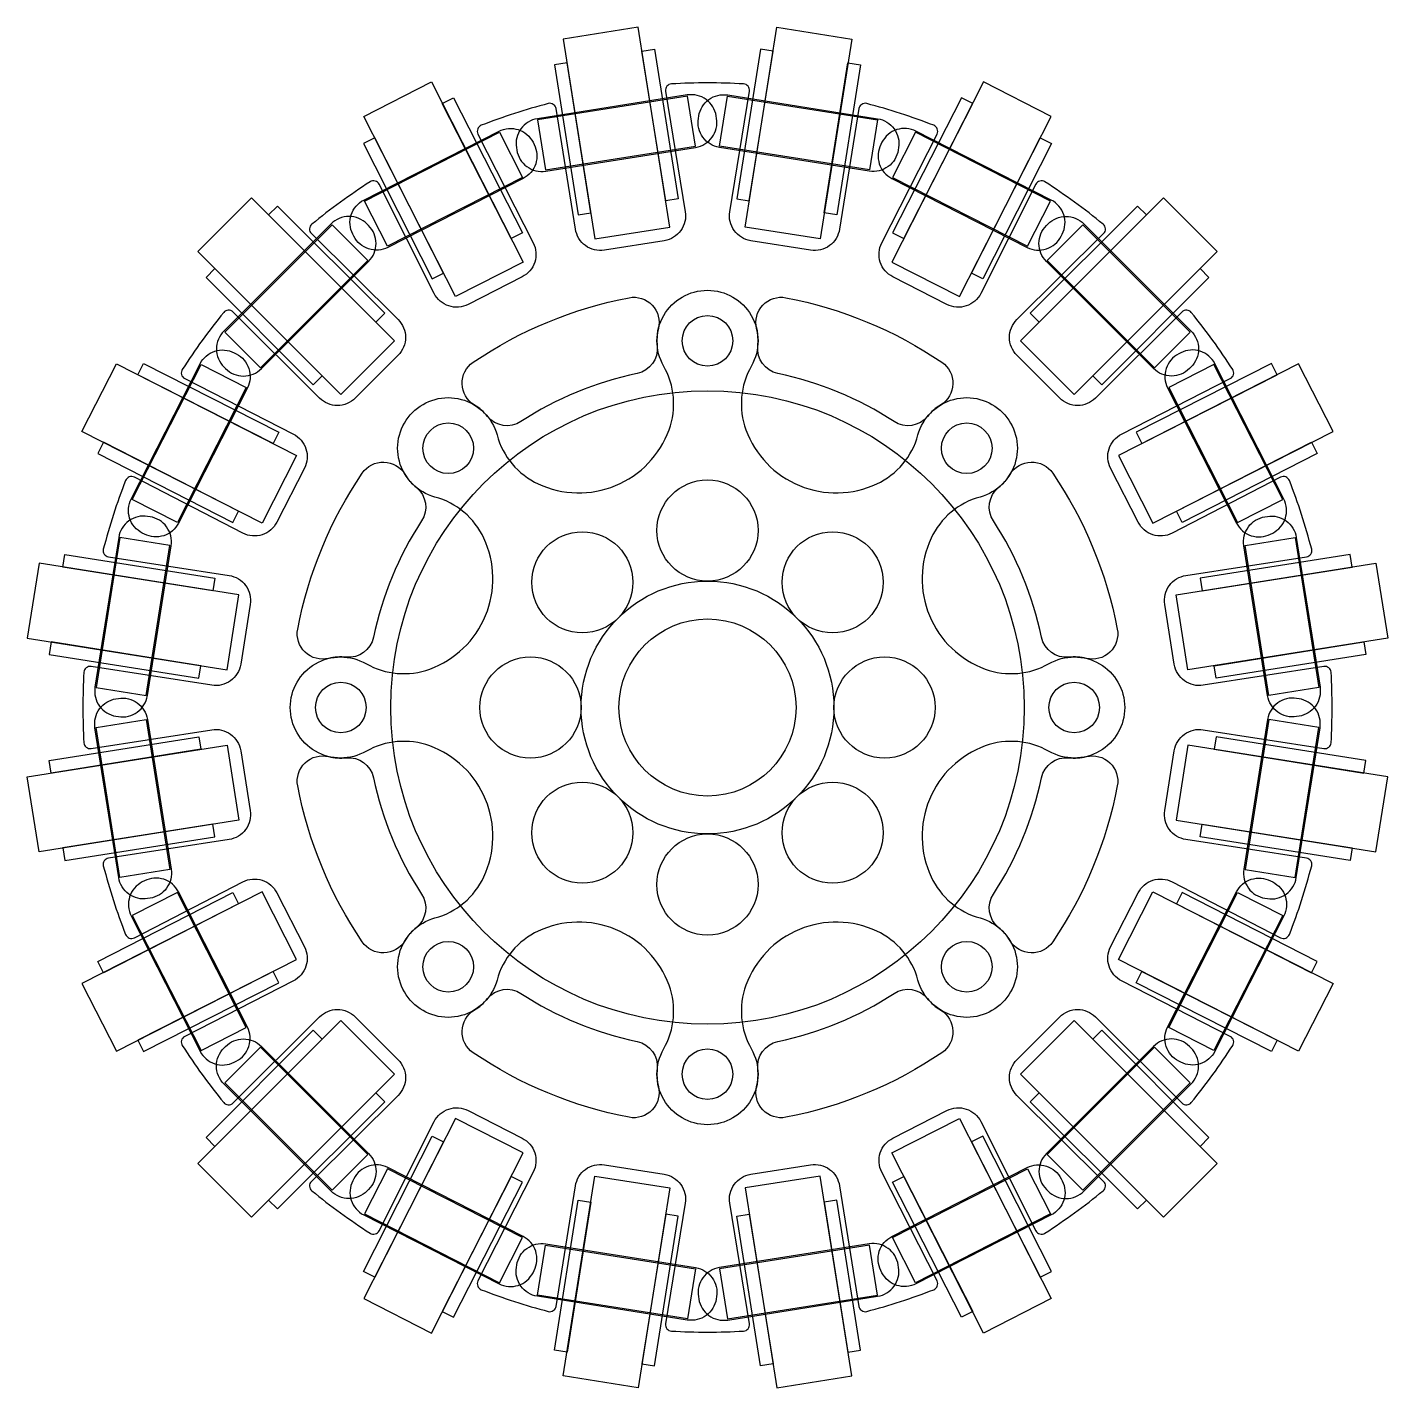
# Model space of a CAD drawing. Header units: inches. Extents: x 0.1 to 53.9, y 0.1 to 53.9.
import ezdxf

# ---------------------------------------------------------------- set-up
doc = ezdxf.new("R2010")
doc.units = ezdxf.units.IN
doc.header["$MEASUREMENT"] = 0
for name, color, linetype in [('hall', 3, 'Continuous'), ('plate1', 200, 'Continuous'), ('plate2', 4, 'Continuous'), ('ゴム', 4, 'Continuous'), ('ピン', 2, 'Continuous'), ('ポケット', 6, 'Continuous'), ('ワッシャー', 230, 'Continuous')]:
    doc.layers.add(name, color=color, linetype=linetype)

msp = doc.modelspace()

# ---------------------------------------------------------------- linework, layer by layer
at = {"layer": 'hall'}
for points in [[(24.222, 40.211, 0.092982), (19.623, 38.306, -0.384176), (18.3, 38.513, 0.087074), (17.778, 38.967, -0.547449), (17.732, 40.651, -0.10223), (23.901, 43.206, -0.547449), (25.059, 41.983, 0.087074), (25.011, 41.293, -0.384176)], [(34.377, 38.306, 0.092982), (29.778, 40.211, -0.384176), (28.989, 41.293, 0.087074), (28.941, 41.983, -0.547449), (30.099, 43.206, -0.10223), (36.268, 40.651, -0.547449), (36.222, 38.967, 0.087074), (35.7, 38.513, -0.384176)], [(12.707, 28.989, 0.087074), (12.017, 28.941, -0.547449), (10.794, 30.099, -0.10223), (13.349, 36.268, -0.547449), (15.033, 36.222, 0.087074), (15.487, 35.7, -0.384176), (15.694, 34.377, 0.092982), (13.789, 29.778, -0.384176)], [(40.211, 29.778, 0.092982), (38.306, 34.377, -0.384176), (38.513, 35.7, 0.087074), (38.967, 36.222, -0.547449), (40.651, 36.268, -0.10223), (43.206, 30.099, -0.547449), (41.983, 28.941, 0.087074), (41.293, 28.989, -0.384176)], [(15.487, 18.3, 0.087074), (15.033, 17.778, -0.547449), (13.349, 17.732, -0.10223), (10.794, 23.901, -0.547449), (12.017, 25.059, 0.087074), (12.707, 25.011, -0.384176), (13.789, 24.222, 0.092982), (15.694, 19.623, -0.384176)], [(38.306, 19.623, 0.092982), (40.211, 24.222, -0.384176), (41.293, 25.011, 0.087074), (41.983, 25.059, -0.547449), (43.206, 23.901, -0.10223), (40.651, 17.732, -0.547449), (38.967, 17.778, 0.087074), (38.513, 18.3, -0.384176)], [(19.623, 15.694, 0.092982), (24.222, 13.789, -0.384176), (25.011, 12.707, 0.087074), (25.059, 12.017, -0.547449), (23.901, 10.794, -0.10223), (17.732, 13.349, -0.547449), (17.778, 15.033, 0.087074), (18.3, 15.487, -0.384176)], [(29.778, 13.789, 0.092982), (34.377, 15.694, -0.384176), (35.7, 15.487, 0.087074), (36.222, 15.033, -0.547449), (36.268, 13.349, -0.10223), (30.099, 10.794, -0.547449), (28.941, 12.017, 0.087074), (28.989, 12.707, -0.384176)]]:
    msp.add_lwpolyline(points, format="xyb", close=True, dxfattribs=at)
for centre in [(27, 41.5), (16.747, 37.253), (37.253, 37.253), (12.5, 27), (41.5, 27), (16.747, 16.747), (37.253, 16.747), (27, 12.5)]:
    msp.add_circle(centre, 1, dxfattribs=at)
at = {"layer": 'plate1'}
msp.add_lwpolyline([(8.237, 11.36), (11.656, 14.767, -0.414214), (13.07, 14.767), (14.767, 13.07, -0.414214), (14.767, 11.656), (11.336, 8.259, 0.44511), (11.354, 7.888, 0.028851), (13.658, 6.213, 0.44511), (14.016, 6.311), (16.187, 10.624, -0.414214), (17.532, 11.061), (19.67, 9.972, -0.414214), (20.107, 8.627), (17.923, 4.323, 0.443543), (18.055, 3.976, 0.028202), (20.703, 3.116, 0.443543), (21.014, 3.318), (21.777, 8.084, -0.414214), (22.921, 8.915), (25.291, 8.54, -0.414214), (26.122, 7.396), (25.344, 2.631, 0.44511), (25.576, 2.341, 0.028851), (28.424, 2.341, 0.44511), (28.656, 2.631), (27.878, 7.396, -0.414214), (28.709, 8.54), (31.079, 8.915, -0.414214), (32.223, 8.084), (32.986, 3.318, 0.443543), (33.297, 3.116, 0.028202), (35.945, 3.976, 0.443543), (36.077, 4.323), (33.893, 8.627, -0.414214), (34.33, 9.972), (36.468, 11.061, -0.414214), (37.813, 10.624), (39.984, 6.311, 0.44511), (40.342, 6.213, 0.028851), (42.646, 7.888, 0.44511), (42.664, 8.259), (39.233, 11.656, -0.414214), (39.233, 13.07), (40.93, 14.767, -0.414214), (42.344, 14.767), (45.763, 11.36, 0.443543), (46.133, 11.379, 0.028202), (47.769, 13.631, 0.443543), (47.673, 13.989), (43.376, 16.187, -0.414214), (42.939, 17.532), (44.028, 19.67, -0.414214), (45.373, 20.107), (49.664, 17.894, 0.44511), (50.012, 18.026, 0.028851), (50.892, 20.734, 0.44511), (50.688, 21.045), (45.916, 21.777, -0.414214), (45.085, 22.921), (45.46, 25.291, -0.414214), (46.604, 26.122), (51.372, 25.375, 0.443543), (51.661, 25.608, 0.028202), (51.661, 28.392, 0.443543), (51.372, 28.625), (46.604, 27.878, -0.414214), (45.46, 28.709), (45.085, 31.079, -0.414214), (45.916, 32.223), (50.688, 32.955, 0.44511), (50.892, 33.266, 0.028851), (50.012, 35.974, 0.44511), (49.664, 36.106), (45.373, 33.893, -0.414214), (44.028, 34.33), (42.939, 36.468, -0.414214), (43.376, 37.813), (47.673, 40.011, 0.443543), (47.769, 40.369, 0.028202), (46.133, 42.621, 0.443543), (45.763, 42.64), (42.344, 39.233, -0.414214), (40.93, 39.233), (39.233, 40.93, -0.414214), (39.233, 42.344), (42.664, 45.741, 0.44511), (42.646, 46.112, 0.028851), (40.342, 47.787, 0.44511), (39.984, 47.689), (37.813, 43.376, -0.414214), (36.468, 42.939), (34.33, 44.028, -0.414214), (33.893, 45.373), (36.077, 49.677, 0.443543), (35.945, 50.024, 0.028202), (33.297, 50.884, 0.443543), (32.986, 50.682), (32.223, 45.916, -0.414214), (31.079, 45.085), (28.709, 45.46, -0.414214), (27.878, 46.604), (28.656, 51.369, 0.44511), (28.424, 51.659, 0.028851), (25.576, 51.659, 0.44511), (25.344, 51.369), (26.122, 46.604, -0.414214), (25.291, 45.46), (22.921, 45.085, -0.414214), (21.777, 45.916), (21.014, 50.682, 0.443543), (20.703, 50.884, 0.028202), (18.055, 50.024, 0.443543), (17.923, 49.677), (20.107, 45.373, -0.414214), (19.67, 44.028), (17.532, 42.939, -0.414214), (16.187, 43.376), (14.016, 47.689, 0.44511), (13.658, 47.787, 0.028851), (11.354, 46.112, 0.44511), (11.336, 45.741), (14.767, 42.344, -0.414214), (14.767, 40.93), (13.07, 39.233, -0.414214), (11.656, 39.233), (8.237, 42.64, 0.443543), (7.867, 42.621, 0.028202), (6.231, 40.369, 0.443543), (6.327, 40.011), (10.624, 37.813, -0.414214), (11.061, 36.468), (9.972, 34.33, -0.414214), (8.627, 33.893), (4.336, 36.106, 0.44511), (3.988, 35.974, 0.028851), (3.108, 33.266, 0.44511), (3.312, 32.955), (8.084, 32.223, -0.414214), (8.915, 31.079), (8.54, 28.709, -0.414214), (7.396, 27.878), (2.628, 28.625, 0.443543), (2.339, 28.392, 0.028202), (2.339, 25.608, 0.443543), (2.628, 25.375), (7.396, 26.122, -0.414214), (8.54, 25.291), (8.915, 22.921, -0.414214), (8.084, 21.777), (3.312, 21.045, 0.44511), (3.108, 20.734, 0.028851), (3.988, 18.026, 0.44511), (4.336, 17.894), (8.627, 20.107, -0.414214), (9.972, 19.67), (11.061, 17.532, -0.414214), (10.624, 16.187), (6.327, 13.989, 0.443543), (6.231, 13.631, 0.028202), (7.867, 11.379, 0.443543)], format="xyb", close=True, dxfattribs=at)
msp.add_circle((27, 27), 12.525, dxfattribs=at)
at = {"layer": 'plate2'}
msp.add_lwpolyline([(30.635, 18.223, 0.210159), (28.519, 16.014, 0.220985), (28.735, 13.495, -0.576297), (27, 10.5, -0.576297), (25.265, 13.495, 0.220985), (25.481, 16.014, 0.210159), (23.365, 18.223, 0.210159), (20.306, 18.157, 0.220985), (18.677, 16.223, -0.576297), (15.333, 15.333, -0.576297), (16.223, 18.677, 0.220985), (18.157, 20.306, 0.210159), (18.223, 23.365, 0.210159), (16.014, 25.481, 0.220985), (13.495, 25.265, -0.576297), (10.5, 27, -0.576297), (13.495, 28.735, 0.220985), (16.014, 28.519, 0.210159), (18.223, 30.635, 0.210159), (18.157, 33.694, 0.220985), (16.223, 35.323, -0.576297), (15.333, 38.667, -0.576297), (18.677, 37.777, 0.220985), (20.306, 35.843, 0.210159), (23.365, 35.777, 0.210159), (25.481, 37.986, 0.220985), (25.265, 40.505, -0.576297), (27, 43.5, -0.576297), (28.735, 40.505, 0.220985), (28.519, 37.986, 0.210159), (30.635, 35.777, 0.210159), (33.694, 35.843, 0.220985), (35.323, 37.777, -0.576297), (38.667, 38.667, -0.576297), (37.777, 35.323, 0.220985), (35.843, 33.694, 0.210159), (35.777, 30.635, 0.210159), (37.986, 28.519, 0.220985), (40.505, 28.735, -0.576297), (43.5, 27, -0.576297), (40.505, 25.265, 0.220985), (37.986, 25.481, 0.210159), (35.777, 23.365, 0.210159), (35.843, 20.306, 0.220985), (37.777, 18.677, -0.576297), (38.667, 15.333, -0.576297), (35.323, 16.223, 0.220985), (33.694, 18.157, 0.210159)], format="xyb", close=True, dxfattribs=at)
for centre, radius in [((27, 34), 2), ((22.05, 31.95), 2), ((31.95, 31.95), 2), ((27, 27), 5), ((27, 27), 3.5), ((20, 27), 2), ((34, 27), 2), ((22.05, 22.05), 2), ((31.95, 22.05), 2), ((27, 20), 2)]:
    msp.add_circle(centre, radius, dxfattribs=at)
at = {"layer": 'ゴム'}
for points in [[(22.546, 45.531), (25.509, 46.001), (24.258, 53.902), (21.295, 53.433)], [(31.454, 45.531), (28.491, 46.001), (29.742, 53.902), (32.705, 53.433)], [(19.711, 44.61), (17.038, 43.248), (13.406, 50.376), (16.079, 51.738)], [(34.289, 44.61), (36.962, 43.248), (40.594, 50.376), (37.921, 51.738)], [(12.504, 39.374), (14.626, 41.496), (8.969, 47.153), (6.847, 45.031)], [(41.496, 39.374), (39.374, 41.496), (45.031, 47.153), (47.153, 45.031)], [(10.752, 36.962), (9.39, 34.289), (2.262, 37.921), (3.624, 40.594)], [(43.248, 36.962), (44.61, 34.289), (51.738, 37.921), (50.376, 40.594)], [(7.999, 28.491), (8.469, 31.454), (0.567, 32.705), (0.098, 29.742)], [(46.001, 28.491), (45.531, 31.454), (53.433, 32.705), (53.902, 29.742)], [(7.999, 25.509), (8.469, 22.546), (0.567, 21.295), (0.098, 24.258)], [(46.001, 25.509), (45.531, 22.546), (53.433, 21.295), (53.902, 24.258)], [(10.752, 17.038), (9.39, 19.711), (2.262, 16.079), (3.624, 13.406)], [(43.248, 17.038), (44.61, 19.711), (51.738, 16.079), (50.376, 13.406)], [(12.504, 14.626), (14.626, 12.504), (8.969, 6.847), (6.847, 8.969)], [(41.496, 14.626), (39.374, 12.504), (45.031, 6.847), (47.153, 8.969)], [(19.711, 9.39), (17.038, 10.752), (13.406, 3.624), (16.079, 2.262)], [(34.289, 9.39), (36.962, 10.752), (40.594, 3.624), (37.921, 2.262)], [(22.546, 8.469), (25.509, 7.999), (24.258, 0.098), (21.295, 0.567)], [(31.454, 8.469), (28.491, 7.999), (29.742, 0.098), (32.705, 0.567)]]:
    msp.add_lwpolyline(points, close=True, dxfattribs=at)
at = {"layer": 'ピン'}
for points in [[(20.595, 48.26), (26.522, 49.198), (26.209, 51.174), (20.283, 50.235)], [(33.405, 48.26), (27.478, 49.198), (27.791, 51.174), (33.717, 50.235)], [(19.685, 47.964), (14.339, 45.24), (13.431, 47.022), (18.777, 49.746)], [(34.315, 47.964), (39.661, 45.24), (40.569, 47.022), (35.223, 49.746)], [(9.322, 40.435), (13.565, 44.678), (12.151, 46.092), (7.908, 41.849)], [(44.678, 40.435), (40.435, 44.678), (41.849, 46.092), (46.092, 41.849)], [(8.76, 39.661), (6.036, 34.315), (4.254, 35.223), (6.978, 40.569)], [(45.24, 39.661), (47.964, 34.315), (49.746, 35.223), (47.022, 40.569)], [(4.802, 27.478), (5.74, 33.405), (3.765, 33.717), (2.826, 27.791)], [(49.198, 27.478), (48.26, 33.405), (50.235, 33.717), (51.174, 27.791)], [(4.802, 26.522), (5.74, 20.595), (3.765, 20.283), (2.826, 26.209)], [(49.198, 26.522), (48.26, 20.595), (50.235, 20.283), (51.174, 26.209)], [(8.76, 14.339), (6.036, 19.685), (4.254, 18.777), (6.978, 13.431)], [(45.24, 14.339), (47.964, 19.685), (49.746, 18.777), (47.022, 13.431)], [(9.322, 13.565), (13.565, 9.322), (12.151, 7.908), (7.908, 12.151)], [(44.678, 13.565), (40.435, 9.322), (41.849, 7.908), (46.092, 12.151)], [(19.685, 6.036), (14.339, 8.76), (13.431, 6.978), (18.777, 4.254)], [(34.315, 6.036), (39.661, 8.76), (40.569, 6.978), (35.223, 4.254)], [(20.595, 5.74), (26.522, 4.802), (26.209, 2.826), (20.283, 3.765)], [(33.405, 5.74), (27.478, 4.802), (27.791, 2.826), (33.717, 3.765)]]:
    msp.add_lwpolyline(points, close=True, dxfattribs=at)
at = {"layer": 'ポケット'}
for points in [[(20.603, 48.21), (26.529, 49.149, 0.414214), (27.361, 50.293), (27.345, 50.392, 0.414214), (26.201, 51.223), (20.275, 50.285, 0.414214), (19.443, 49.14), (19.459, 49.042, 0.414214)], [(33.397, 48.21), (27.471, 49.149, -0.414214), (26.639, 50.293), (26.655, 50.392, -0.414214), (27.799, 51.223), (33.725, 50.285, -0.414214), (34.557, 49.14), (34.541, 49.042, -0.414214)], [(19.708, 47.92), (14.362, 45.196, -0.414214), (13.017, 45.633), (12.971, 45.722, -0.414214), (13.409, 47.067), (18.755, 49.791, -0.414214), (20.1, 49.354), (20.145, 49.265, -0.414214)], [(34.292, 47.92), (39.638, 45.196, 0.414214), (40.983, 45.633), (41.029, 45.722, 0.414214), (40.591, 47.067), (35.245, 49.791, 0.414214), (33.9, 49.354), (33.855, 49.265, 0.414214)], [(9.358, 40.4), (13.6, 44.642, 0.414214), (13.6, 46.057), (13.53, 46.127, 0.414214), (12.115, 46.127), (7.873, 41.885, 0.414214), (7.873, 40.47), (7.943, 40.4, 0.414214)], [(44.642, 40.4), (40.4, 44.642, -0.414214), (40.4, 46.057), (40.47, 46.127, -0.414214), (41.885, 46.127), (46.127, 41.885, -0.414214), (46.127, 40.47), (46.057, 40.4, -0.414214)], [(8.804, 39.638), (6.08, 34.292, -0.414214), (4.735, 33.855), (4.646, 33.9, -0.414214), (4.209, 35.245), (6.933, 40.591, -0.414214), (8.278, 41.029), (8.367, 40.983, -0.414214)], [(45.196, 39.638), (47.92, 34.292, 0.414214), (49.265, 33.855), (49.354, 33.9, 0.414214), (49.791, 35.245), (47.067, 40.591, 0.414214), (45.722, 41.029), (45.633, 40.983, 0.414214)], [(4.851, 27.471), (5.79, 33.397, 0.414214), (4.958, 34.541), (4.86, 34.557, 0.414214), (3.715, 33.725), (2.777, 27.799, 0.414214), (3.608, 26.655), (3.707, 26.639, 0.414214)], [(49.149, 27.471), (48.21, 33.397, -0.414214), (49.042, 34.541), (49.14, 34.557, -0.414214), (50.285, 33.725), (51.223, 27.799, -0.414214), (50.392, 26.655), (50.293, 26.639, -0.414214)], [(4.851, 26.529), (5.79, 20.603, -0.414214), (4.958, 19.459), (4.86, 19.443, -0.414214), (3.715, 20.275), (2.777, 26.201, -0.414214), (3.608, 27.345), (3.707, 27.361, -0.414214)], [(49.149, 26.529), (48.21, 20.603, 0.414214), (49.042, 19.459), (49.14, 19.443, 0.414214), (50.285, 20.275), (51.223, 26.201, 0.414214), (50.392, 27.345), (50.293, 27.361, 0.414214)], [(8.804, 14.362), (6.08, 19.708, 0.414214), (4.735, 20.145), (4.646, 20.1, 0.414214), (4.209, 18.755), (6.933, 13.409, 0.414214), (8.278, 12.971), (8.367, 13.017, 0.414214)], [(45.196, 14.362), (47.92, 19.708, -0.414214), (49.265, 20.145), (49.354, 20.1, -0.414214), (49.791, 18.755), (47.067, 13.409, -0.414214), (45.722, 12.971), (45.633, 13.017, -0.414214)], [(9.358, 13.6), (13.6, 9.358, -0.414214), (13.6, 7.943), (13.53, 7.873, -0.414214), (12.115, 7.873), (7.873, 12.115, -0.414214), (7.873, 13.53), (7.943, 13.6, -0.414214)], [(44.642, 13.6), (40.4, 9.358, 0.414214), (40.4, 7.943), (40.47, 7.873, 0.414214), (41.885, 7.873), (46.127, 12.115, 0.414214), (46.127, 13.53), (46.057, 13.6, 0.414214)], [(19.708, 6.08), (14.362, 8.804, 0.414214), (13.017, 8.367), (12.971, 8.278, 0.414214), (13.409, 6.933), (18.755, 4.209, 0.414214), (20.1, 4.646), (20.145, 4.735, 0.414214)], [(34.292, 6.08), (39.638, 8.804, -0.414214), (40.983, 8.367), (41.029, 8.278, -0.414214), (40.591, 6.933), (35.245, 4.209, -0.414214), (33.9, 4.646), (33.855, 4.735, -0.414214)], [(20.603, 5.79), (26.529, 4.851, -0.414214), (27.361, 3.707), (27.345, 3.608, -0.414214), (26.201, 2.777), (20.275, 3.715, -0.414214), (19.443, 4.86), (19.459, 4.958, -0.414214)], [(33.397, 5.79), (27.471, 4.851, 0.414214), (26.639, 3.707), (26.655, 3.608, 0.414214), (27.799, 2.777), (33.725, 3.715, 0.414214), (34.557, 4.86), (34.541, 4.958, 0.414214)]]:
    msp.add_lwpolyline(points, format="xyb", close=True, dxfattribs=at)
at = {"layer": 'ワッシャー'}
for points in [[(24.407, 52.958), (24.901, 53.037), (25.84, 47.111), (25.346, 47.032)], [(29.593, 52.958), (29.099, 53.037), (28.16, 47.111), (28.654, 47.032)], [(21.444, 52.489), (20.95, 52.411), (21.889, 46.485), (22.383, 46.563)], [(32.556, 52.489), (33.05, 52.411), (32.111, 46.485), (31.617, 46.563)], [(16.513, 50.887), (16.958, 51.114), (19.682, 45.768), (19.237, 45.541)], [(37.487, 50.887), (37.042, 51.114), (34.318, 45.768), (34.763, 45.541)], [(13.84, 49.525), (13.394, 49.298), (16.118, 43.952), (16.563, 44.179)], [(40.16, 49.525), (40.606, 49.298), (37.882, 43.952), (37.437, 44.179)], [(9.644, 46.477), (9.998, 46.83), (14.241, 42.588), (13.887, 42.234)], [(44.356, 46.477), (44.002, 46.83), (39.759, 42.588), (40.113, 42.234)], [(7.523, 44.356), (7.17, 44.002), (11.412, 39.759), (11.766, 40.113)], [(46.477, 44.356), (46.83, 44.002), (42.588, 39.759), (42.234, 40.113)], [(4.475, 40.16), (4.702, 40.606), (10.048, 37.882), (9.821, 37.437)], [(49.525, 40.16), (49.298, 40.606), (43.952, 37.882), (44.179, 37.437)], [(3.113, 37.487), (2.886, 37.042), (8.232, 34.318), (8.459, 34.763)], [(50.887, 37.487), (51.114, 37.042), (45.768, 34.318), (45.541, 34.763)], [(1.511, 32.556), (1.589, 33.05), (7.515, 32.111), (7.437, 31.617)], [(52.489, 32.556), (52.411, 33.05), (46.485, 32.111), (46.563, 31.617)], [(1.042, 29.593), (0.963, 29.099), (6.889, 28.16), (6.968, 28.654)], [(52.958, 29.593), (53.037, 29.099), (47.111, 28.16), (47.032, 28.654)], [(1.042, 24.407), (0.963, 24.901), (6.889, 25.84), (6.968, 25.346)], [(52.958, 24.407), (53.037, 24.901), (47.111, 25.84), (47.032, 25.346)], [(1.511, 21.444), (1.589, 20.95), (7.515, 21.889), (7.437, 22.383)], [(52.489, 21.444), (52.411, 20.95), (46.485, 21.889), (46.563, 22.383)], [(3.113, 16.513), (2.886, 16.958), (8.232, 19.682), (8.459, 19.237)], [(50.887, 16.513), (51.114, 16.958), (45.768, 19.682), (45.541, 19.237)], [(4.475, 13.84), (4.702, 13.394), (10.048, 16.118), (9.821, 16.563)], [(49.525, 13.84), (49.298, 13.394), (43.952, 16.118), (44.179, 16.563)], [(7.523, 9.644), (7.17, 9.998), (11.412, 14.241), (11.766, 13.887)], [(46.477, 9.644), (46.83, 9.998), (42.588, 14.241), (42.234, 13.887)], [(9.644, 7.523), (9.998, 7.17), (14.241, 11.412), (13.887, 11.766)], [(44.356, 7.523), (44.002, 7.17), (39.759, 11.412), (40.113, 11.766)], [(13.84, 4.475), (13.394, 4.702), (16.118, 10.048), (16.563, 9.821)], [(40.16, 4.475), (40.606, 4.702), (37.882, 10.048), (37.437, 9.821)], [(16.513, 3.113), (16.958, 2.886), (19.682, 8.232), (19.237, 8.459)], [(37.487, 3.113), (37.042, 2.886), (34.318, 8.232), (34.763, 8.459)], [(21.444, 1.511), (20.95, 1.589), (21.889, 7.515), (22.383, 7.437)], [(32.556, 1.511), (33.05, 1.589), (32.111, 7.515), (31.617, 7.437)], [(24.407, 1.042), (24.901, 0.963), (25.84, 6.889), (25.346, 6.968)], [(29.593, 1.042), (29.099, 0.963), (28.16, 6.889), (28.654, 6.968)]]:
    msp.add_lwpolyline(points, close=True, dxfattribs=at)

doc.saveas('drawing.dxf')
